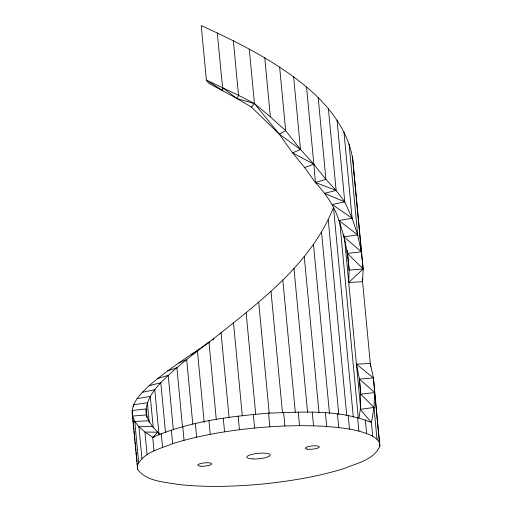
<?xml version="1.0" encoding="UTF-8"?>
<svg xmlns="http://www.w3.org/2000/svg" width="512" height="512" viewBox="0 0 512 512"><rect width="100%" height="100%" fill="white"/><g stroke="black" fill="none" stroke-linecap="round" stroke-linejoin="round"><path stroke-width="0.77" d="M348.71 282.445L363.136 268.96L361.357 251.821L357.67 234.893L352.115 218.234L344.762 201.888L336.128 190.432L325.914 179.379L313.837 164.205L300.499 149.478L279.29 134.17L251.386 107.066L237.21 98.682L208.595 83.13L206.387 80.09L201.235 25.6C238.253 42.426 275.085 60.902 306.541 87.008C331.053 107.616 352.582 135.834 353.696 169.062L363.136 268.96L362.579 281.715L348.71 282.445L349.114 270.112L347.546 253.549M353.523 173.05L353.696 169.062M209.478 342.054C189.094 356.154 168.006 369.402 149.197 385.619C140.87 393.517 130.246 403.392 132.486 416.07L137.702 469.53C146.912 481.741 164.576 481.805 178.355 484.499C206.304 487.501 234.528 486.592 262.47 484.032C290.17 481.19 317.843 476.736 344.461 468.39C356.915 463.181 374.182 459.827 379.878 446.048L379.386 442.528L376.986 439.226L372.717 436.186L371.43 422.566L373.984 407.443L374.662 392.582L373.44 377.939L370.304 363.45L356.442 364.179L359.411 379.091L360.678 392.518M359.021 417.798L360.288 409.382L360.691 394.144L359.411 379.091L373.44 377.939L379.878 446.048M217.274 32.986L222.874 90.714L206.387 80.09L238.515 95.302L254.438 103.59L279.29 134.17L292.621 152.896L300.499 149.478L285.651 130.675L270.355 116.787L254.438 103.59L237.21 98.682L238.515 95.302L233.37 40.813M137.21 466.016C142.906 452.237 160.173 448.883 172.627 443.674C194.368 436.819 216.864 432.691 239.437 429.722C268.352 426.189 297.581 424.634 326.682 426.458C342.272 427.891 358.451 429.197 372.717 436.186M146.739 417.28C143.654 403.968 152.032 391.878 160.794 382.733C179.117 364.058 200.602 348.941 221.062 332.762C264.864 297.875 312.256 261.101 333.504 207.424L353.344 417.306M251.386 107.066L254.438 103.59L249.286 49.101M220.045 333.92L221.062 332.762L229.069 417.504M153.997 450.963L152.71 437.338L157.83 432.198L144.941 432.051L138.938 426.784L134.765 421.478L132.486 416.07L146.515 414.912L148.627 420.749L152.416 426.49L159.994 434.483M204.224 345.638L208.966 342.125L216.256 419.206M212.762 339.821L214.074 338.925M279.29 134.17L285.651 130.675L279.642 67.104M191.091 354.56L197.446 351.066L204.192 422.374M178.816 363.002L186.694 359.584L192.787 424.019M147.091 454.752L144.941 432.051L152.71 437.338C189.146 421.414 229.274 416.474 268.563 413.152C302.765 412.058 339.136 409.094 371.43 422.566L360.288 409.382L373.984 407.443L376.986 439.226M347.162 250.995L347.386 253.382L363.136 268.96L349.114 270.112C348.045 253.19 344.544 236.518 338.918 220.525C334.432 205.978 325.606 193.581 315.398 182.49L313.837 164.205L292.621 152.896L304.57 167.494L313.837 164.205L306.541 87.008M167.622 370.982L176.896 367.693L182.515 427.155M304.57 167.494L315.398 182.49L325.914 179.379L318.189 97.645M157.69 378.509L168.211 375.398L173.363 429.888M328.403 108.704L336.128 190.432L324.531 193.318L344.762 201.888L337.037 120.154M149.197 385.619L160.794 382.733L165.523 432.723M344.762 201.888L332.262 204.493L352.115 218.234L343.962 131.962M142.278 392.326L154.778 389.715L159.034 434.733M352.115 218.234L338.918 220.525L357.67 234.893L349.088 144.083M137.069 398.682L150.272 396.39L153.203 427.379M343.75 234.47L343.974 236.838L357.67 234.893M347.386 253.382L361.357 251.821L352.346 156.467M379.386 442.528L374.662 392.582L360.691 394.144L373.984 407.443M148.627 420.749L134.765 421.478L138.63 462.342M152.416 426.49L138.938 426.784L141.939 458.566M152.71 437.338L154.214 437.421M315.398 182.49L336.128 190.432M222.419 87.475L237.21 98.682M356.442 364.179L373.44 377.939M343.974 236.838L361.357 251.821M359.411 379.091L374.662 392.582M362.278 278.541L370.605 366.611M365.363 419.84L366.65 433.459M347.245 250.4L347.398 251.974M344.518 238.048L360.691 409.19M339.834 222.829L358.272 417.875M357.594 417.472L358.88 431.091M348.237 415.494L349.523 429.114M328.256 219.859L346.714 415.142M321.542 232.224L338.765 414.381M337.446 413.939L338.733 427.565M313.498 244.467L329.485 413.632M293.632 76.826L300.499 149.478M325.389 412.838L326.682 426.458M304.25 256.538L319.002 412.55M312.262 412.198L313.549 425.824M293.965 268.39L307.565 412.218M264.787 57.862L270.355 116.787M298.266 412.038L299.552 425.664M282.816 279.974L295.341 412.429M283.622 412.358L284.909 425.984M270.995 291.264L282.496 412.922M258.701 302.208L269.203 413.306M268.563 413.152L269.85 426.771M246.138 312.794L255.763 414.656M253.325 414.406L254.611 428.026M233.517 322.982L242.304 415.878M238.15 416.102L239.437 429.722M223.277 418.214L224.563 431.834M208.941 420.704L210.227 434.323M195.36 423.539L196.653 437.158M182.765 426.669L184.051 440.294M171.334 430.048L172.627 443.674M161.267 433.626L162.554 447.245M149.222 422.528L147.354 402.784L133.664 404.723L133.811 406.31M146.835 416.774L146.093 408.941L132.122 410.502L132.864 418.374M133.011 419.949L133.389 423.885M133.536 425.459L133.907 429.395M134.054 430.97L134.95 440.41M135.098 441.984L135.392 445.133M135.546 446.707L135.917 450.643M136.064 452.218L136.435 456.154M136.582 457.728L136.96 461.664M137.107 463.238L137.702 469.53M201.389 466.24A7.034 1.632 -5.4 0 0 211.757 463.846A7.034 1.632 -5.4 0 0 201.12 463.43A7.034 1.632 -5.4 0 0 201.389 466.24M252.928 458.925A11.718 2.714 -5.4 0 0 270.214 454.931A11.718 2.714 -5.4 0 0 252.486 454.24A11.718 2.714 -5.4 0 0 252.928 458.925M307.488 449.171A7.034 1.632 -5.4 0 0 319.136 447.341A7.034 1.632 -5.4 0 0 310.368 446.163A7.034 1.632 -5.4 0 0 307.488 449.171"/></g></svg>
